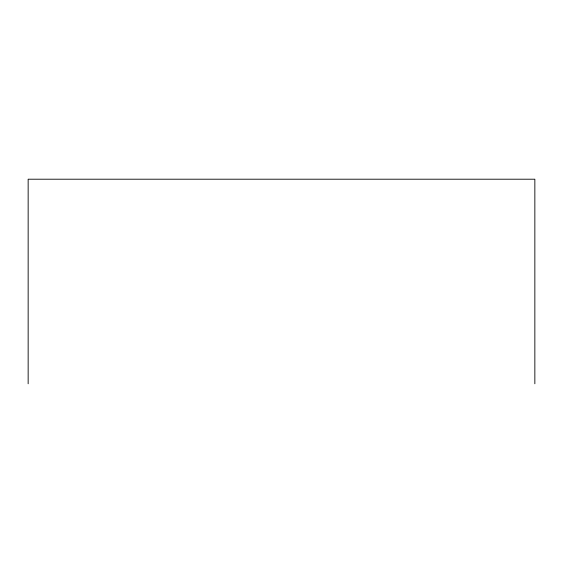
<?xml version="1.0" encoding="UTF-8"?>
<svg xmlns="http://www.w3.org/2000/svg" width="563" height="563" viewBox="0 0 563 563"><rect width="100%" height="100%" fill="white"/><g stroke="black" fill="none" stroke-linecap="round" stroke-linejoin="round"><path stroke-width="0.84" d="M534.85 383.79L534.85 179.21L28.15 179.21L28.15 383.79"/></g></svg>
